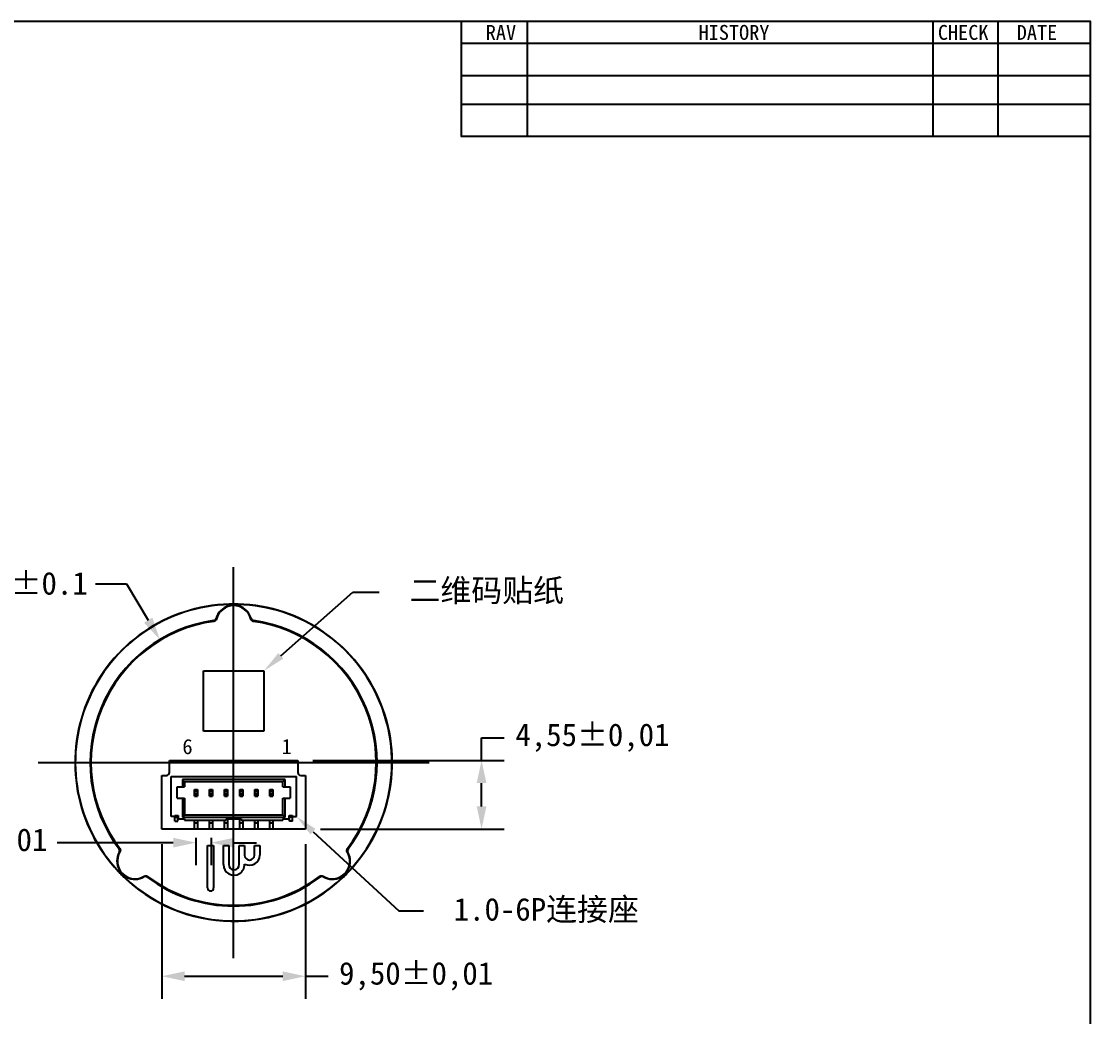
# Model space of a CAD drawing. Header units: millimetres. Extents: x 0 to 197, y 32 to 149.
# Drawn here: x 126.2 to 197, y 83.2 to 149.1 of the extents above; entities that cross this region are included whole.
import ezdxf
from ezdxf import colors
from ezdxf.entities.mleader import LeaderData, LeaderLine
from ezdxf.math import Vec2, Vec3

# ---------------------------------------------------------------- set-up
doc = ezdxf.new("R2010")
doc.units = ezdxf.units.MM
doc.header["$LTSCALE"] = 16.335
doc.header["$PDMODE"] = 3
doc.header["$PDSIZE"] = 8
doc.linetypes.add('CENTER2', pattern=[1.125, 0.75, -0.125, 0.125, -0.125])
doc.layers.get('0').update_dxf_attribs({"linetype": 'CONTINUOUS'})
doc.layers.get('Defpoints').update_dxf_attribs({"linetype": 'CONTINUOUS'})
for name, color, linetype in [('_115479', 7, 'CONTINUOUS'), ('_171', 7, 'CONTINUOUS'), ('_38933', 7, 'CONTINUOUS'), ('_7249', 7, 'CONTINUOUS'), ('图框', 7, 'CONTINUOUS')]:
    doc.layers.add(name, color=color, linetype=linetype)
doc.styles.get("Standard").update_dxf_attribs({"font": 'SimSun.ttf', "height": 1.5})
doc.dimstyles.get("Standard").update_dxf_attribs({"dimtxt": 3.5, "dimasz": 3.5, "dimexe": 1.5, "dimexo": 1, "dimtad": 1, "dimtxsty": 'Standard', "dimblk": '_FILLED', "dimblk1": '_FILLED', "dimblk2": '_FILLED', "dimcen": 0.09, "dimazin": 2, "dimtol": 1, "dimtp": 0.01, "dimtm": 0.01, "dimtfac": 1, "dimtofl": 0, "dimtmove": 0, "dimatfit": 3, "dimldrblk": '_FILLED', "dimfxl": 0, "dimtolj": 1, "dimarcsym": 0})

# ---------------------------------------------------------------- blocks, each defined once
blk = doc.blocks.new('*U1')
at = {"layer": '_115479', "color": 0, "linetype": 'CENTER2', "transparency": 16777216}
for p, q in [((0, 1.889), (0, 12.944)), ((-12.944, 0), (-1.889, 0)), ((1.889, 0), (12.944, 0)), ((0, -12.944), (0, -1.889))]:
    blk.add_line(p, q, dxfattribs=at)
at = {"layer": '_115479', "color": 0, "linetype": 'Continuous', "transparency": 16777216}
for p, q in [((0, -0.944), (0, 0.944)), ((-0.944, 0), (0.944, 0))]:
    blk.add_line(p, q, dxfattribs=at)
blk = doc.blocks.new('_FILLED')
at = {"color": 0, "linetype": 'ByBlock'}
blk.add_solid([(0, 0), (-1, 0.214), (-1, -0.214)], dxfattribs=at)
blk = doc.blocks.new('*D14')
at = {"layer": '_115479', "color": 3, "lineweight": -2, "transparency": 16777216}
for p, q in [((156.708, 100.152), (156.708, 101.652)), ((156.708, 101.652), (158.208, 101.652)), ((145.543, 100.152), (158.208, 100.152)), ((156.708, 97.102), (156.708, 98.652)), ((146.043, 95.602), (158.208, 95.602))]:
    blk.add_line(p, q, dxfattribs=at)
at = {"layer": 'Defpoints', "color": 0, "transparency": 16777216}
for p in [(144.543, 100.152), (156.708, 100.152), (145.043, 95.602)]:
    blk.add_point(p, dxfattribs=at)
at = {"layer": '_115479', "color": 3, "lineweight": -2, "transparency": 16777216, "xscale": 1.5, "yscale": 1.5, "zscale": 1.5}
for p, rotation in [((156.708, 100.152), 90), ((156.708, 95.602), 270)]:
    blk.add_blockref('_FILLED', p, dxfattribs=dict(at, rotation=rotation))
at = {"layer": '_115479', "color": 3, "transparency": 16777216, "insert": (164.05, 101.652), "char_height": 1.5, "attachment_point": 5}
blk.add_mtext('\\A1;4,55±0,01', dxfattribs=at)
blk = doc.blocks.new('*D15')
at = {"layer": '_115479', "color": 3, "lineweight": -2, "transparency": 16777216}
for p, q in [((135.543, 94.602), (135.543, 84.354)), ((145.043, 94.602), (145.043, 84.354)), ((137.043, 85.854), (143.543, 85.854)), ((145.043, 85.854), (146.543, 85.854))]:
    blk.add_line(p, q, dxfattribs=at)
at = {"layer": 'Defpoints', "color": 0, "transparency": 16777216}
for p in [(135.543, 95.602), (145.043, 95.602), (145.043, 85.854)]:
    blk.add_point(p, dxfattribs=at)
at = {"layer": '_115479', "color": 3, "lineweight": -2, "transparency": 16777216, "xscale": 1.5, "yscale": 1.5, "zscale": 1.5, "rotation": 180}
blk.add_blockref('_FILLED', (135.543, 85.854), dxfattribs=at)
at = {"layer": '_115479', "color": 3, "lineweight": -2, "transparency": 16777216, "xscale": 1.5, "yscale": 1.5, "zscale": 1.5}
blk.add_blockref('_FILLED', (145.043, 85.854), dxfattribs=at)
at = {"layer": '_115479', "color": 3, "transparency": 16777216, "insert": (152.376, 85.854), "char_height": 1.5, "attachment_point": 5}
blk.add_mtext('\\A1;9,50±0,01', dxfattribs=at)
blk = doc.blocks.new('*D16')
at = {"layer": '_115479', "color": 3, "lineweight": -2, "transparency": 16777216}
for p, q in [((137.797, 95.019), (137.797, 93.2)), ((138.797, 95.019), (138.797, 93.2)), ((136.297, 94.7), (128.614, 94.7)), ((140.297, 94.7), (141.797, 94.7))]:
    blk.add_line(p, q, dxfattribs=at)
at = {"layer": 'Defpoints', "color": 0, "transparency": 16777216}
for p in [(137.797, 96.019), (138.797, 96.019), (138.797, 94.7)]:
    blk.add_point(p, dxfattribs=at)
at = {"layer": '_115479', "color": 3, "lineweight": -2, "transparency": 16777216, "xscale": 1.5, "yscale": 1.5, "zscale": 1.5}
blk.add_blockref('_FILLED', (137.797, 94.7), dxfattribs=at)
at = {"layer": '_115479', "color": 3, "lineweight": -2, "transparency": 16777216, "xscale": 1.5, "yscale": 1.5, "zscale": 1.5, "rotation": 180}
blk.add_blockref('_FILLED', (138.797, 94.7), dxfattribs=at)
at = {"layer": '_115479', "color": 3, "transparency": 16777216, "insert": (122.857, 94.7), "char_height": 1.5, "attachment_point": 5}
blk.add_mtext('\\A1;1,00±0,01', dxfattribs=at)
blk = doc.blocks.new('*D20')
at = {"layer": '_115479', "color": 3, "lineweight": -2, "transparency": 16777216}
for p, q in [((131.155, 111.844), (133.191, 111.844)), ((133.191, 111.844), (134.636, 109.436)), ((140.293, 97.329), (140.293, 102.675)), ((137.62, 100.002), (142.966, 100.002))]:
    blk.add_line(p, q, dxfattribs=at)
at = {"layer": 'Defpoints', "color": 0, "transparency": 16777216}
for p in [(135.407, 108.149), (145.179, 91.855)]:
    blk.add_point(p, dxfattribs=at)
at = {"layer": '_115479', "color": 3, "lineweight": -2, "transparency": 16777216, "xscale": 1.5, "yscale": 1.5, "zscale": 1.5, "rotation": 300.9510441038237}
blk.add_blockref('_FILLED', (135.407, 108.149), dxfattribs=at)
at = {"layer": '_115479', "color": 3, "transparency": 16777216, "insert": (124.773, 111.844), "char_height": 1.5, "attachment_point": 5}
blk.add_mtext('\\A1;%%C19.00%%P0.1', dxfattribs=at)

msp = doc.modelspace()

# ---------------------------------------------------------------- linework, layer by layer
at = {"color": 7, "linetype": 'Continuous'}
msp.add_lwpolyline([(0, 31.7), (197.034, 31.7), (197.034, 149.093), (0, 149.093)], close=True, dxfattribs=at)
at = {"layer": '_171', "color": 7, "linetype": 'Continuous'}
for p, q in [((136.147, 96.444), (136.147, 99.084)), ((136.147, 99.084), (144.447, 99.084)), ((136.897, 98.884), (136.897, 98.39)), ((136.897, 98.884), (137.047, 98.734)), ((143.697, 98.884), (136.897, 98.884)), ((137.047, 98.734), (137.047, 98.39)), ((143.547, 98.734), (137.047, 98.734)), ((143.697, 98.884), (143.547, 98.734)), ((143.547, 98.39), (143.547, 98.734)), ((143.697, 98.39), (143.697, 98.884)), ((144.447, 96.444), (144.447, 99.084)), ((136.547, 97.64), (136.547, 98.39)), ((136.547, 98.39), (137.047, 98.39)), ((137.697, 97.784), (137.697, 98.224)), ((137.697, 98.224), (137.897, 98.224)), ((137.697, 98.124), (137.897, 98.124)), ((137.697, 97.984), (137.897, 97.984)), ((137.697, 97.884), (137.897, 97.884)), ((137.697, 97.784), (137.897, 97.784)), ((137.897, 98.224), (137.897, 97.784)), ((138.697, 97.784), (138.697, 98.224)), ((138.697, 98.224), (138.897, 98.224)), ((138.697, 98.124), (138.897, 98.124)), ((138.697, 97.984), (138.897, 97.984)), ((138.697, 97.884), (138.897, 97.884)), ((138.697, 97.784), (138.897, 97.784)), ((138.897, 98.224), (138.897, 97.784)), ((139.697, 98.224), (139.897, 98.224)), ((139.697, 97.784), (139.697, 98.224)), ((139.697, 98.124), (139.897, 98.124)), ((139.697, 97.984), (139.897, 97.984)), ((139.697, 97.884), (139.897, 97.884)), ((139.697, 97.784), (139.897, 97.784)), ((139.897, 98.224), (139.897, 97.784)), ((140.697, 98.224), (140.897, 98.224)), ((140.697, 97.784), (140.697, 98.224)), ((140.697, 98.124), (140.897, 98.124)), ((140.697, 97.984), (140.897, 97.984)), ((140.697, 97.884), (140.897, 97.884)), ((140.697, 97.784), (140.897, 97.784)), ((140.897, 98.224), (140.897, 97.784)), ((141.697, 98.224), (141.897, 98.224)), ((141.697, 97.784), (141.697, 98.224)), ((141.697, 98.124), (141.897, 98.124)), ((141.697, 97.984), (141.897, 97.984)), ((141.697, 97.884), (141.897, 97.884)), ((141.697, 97.784), (141.897, 97.784)), ((141.897, 98.224), (141.897, 97.784)), ((142.697, 98.224), (142.897, 98.224)), ((142.697, 97.784), (142.697, 98.224)), ((142.697, 98.124), (142.897, 98.124)), ((142.697, 97.984), (142.897, 97.984)), ((142.697, 97.884), (142.897, 97.884)), ((142.697, 97.784), (142.897, 97.784)), ((142.897, 98.224), (142.897, 97.784)), ((143.547, 98.39), (144.047, 98.39)), ((144.047, 98.39), (144.047, 97.64)), ((136.547, 97.64), (137.047, 97.64)), ((136.897, 97.64), (136.897, 96.384)), ((137.047, 97.64), (137.047, 96.534)), ((143.547, 97.64), (144.047, 97.64)), ((143.547, 96.534), (143.547, 97.64)), ((143.697, 96.384), (143.697, 97.64)), ((136.397, 96.444), (136.147, 96.444)), ((136.397, 96.444), (136.397, 96.494)), ((136.397, 96.494), (136.617, 96.494)), ((136.407, 96.134), (136.407, 96.494)), ((136.407, 96.444), (136.607, 96.444)), ((136.407, 96.384), (136.607, 96.384)), ((136.607, 96.134), (136.607, 96.494)), ((136.617, 96.494), (136.617, 96.284)), ((136.617, 96.284), (137.047, 96.284)), ((136.897, 96.384), (137.047, 96.534)), ((136.897, 96.384), (143.697, 96.384)), ((137.047, 96.534), (143.547, 96.534)), ((137.047, 96.284), (137.047, 96.184)), ((139.797, 96.284), (140.797, 96.284)), ((139.797, 96.284), (139.797, 96.184)), ((139.897, 96.284), (139.897, 95.602)), ((140.697, 95.602), (140.697, 96.284)), ((140.797, 96.284), (140.797, 96.184)), ((143.697, 96.384), (143.547, 96.534)), ((143.547, 96.284), (143.977, 96.284)), ((143.547, 96.284), (143.547, 96.184)), ((143.977, 96.494), (144.197, 96.494)), ((143.977, 96.284), (143.977, 96.494)), ((143.987, 96.134), (143.987, 96.494)), ((144.187, 96.444), (143.987, 96.444)), ((144.187, 96.384), (143.987, 96.384)), ((144.187, 96.134), (144.187, 96.494)), ((144.197, 96.494), (144.197, 96.444)), ((144.197, 96.444), (144.447, 96.444)), ((136.407, 96.134), (136.607, 96.134)), ((137.047, 96.184), (139.797, 96.184)), ((137.697, 95.602), (137.697, 96.184)), ((137.697, 96.019), (137.897, 96.019)), ((137.897, 96.184), (137.897, 95.602)), ((138.697, 95.602), (138.697, 96.184)), ((138.697, 96.019), (138.897, 96.019)), ((138.897, 96.184), (138.897, 95.602)), ((139.697, 95.602), (139.697, 96.184)), ((139.697, 96.019), (139.897, 96.019)), ((140.697, 96.019), (140.897, 96.019)), ((140.797, 96.184), (143.547, 96.184)), ((140.897, 96.184), (140.897, 95.602)), ((141.697, 95.602), (141.697, 96.184)), ((141.697, 96.019), (141.897, 96.019)), ((141.897, 96.184), (141.897, 95.602)), ((142.697, 95.602), (142.697, 96.184)), ((142.697, 96.019), (142.897, 96.019)), ((142.897, 96.184), (142.897, 95.602)), ((144.187, 96.134), (143.987, 96.134))]:
    msp.add_line(p, q, dxfattribs=at)
at = {"layer": '_38933', "color": 7, "linetype": 'Continuous'}
for p, q in [((138.295, 102.077), (138.295, 106.077)), ((138.295, 106.077), (142.295, 106.077)), ((142.295, 106.077), (142.295, 102.077)), ((142.295, 102.077), (138.295, 102.077))]:
    msp.add_line(p, q, dxfattribs=at)
at = {"layer": '_7249', "color": 7, "linetype": 'Continuous'}
for p, q in [((140.004, 110.392), (140.001, 110.495)), ((140.585, 110.495), (140.582, 110.392)), ((136.043, 99.352), (136.043, 100.152)), ((136.043, 100.152), (144.543, 100.152)), ((144.543, 100.152), (144.543, 99.352)), ((135.543, 95.602), (135.543, 99.152)), ((135.543, 99.152), (135.843, 99.152)), ((144.743, 99.152), (145.043, 99.152)), ((145.043, 99.152), (145.043, 95.602)), ((145.043, 95.602), (135.543, 95.602)), ((138.568, 94.502), (138.968, 94.502)), ((138.568, 91.702), (138.568, 94.502)), ((138.968, 94.502), (138.968, 91.702)), ((139.618, 94.502), (139.968, 94.502)), ((139.618, 93.252), (139.618, 94.502)), ((139.968, 94.502), (139.968, 93.252)), ((140.668, 94.502), (141.018, 94.502)), ((140.668, 93.252), (140.668, 94.502)), ((141.018, 94.502), (141.018, 93.877)), ((141.668, 94.502), (142.018, 94.502)), ((141.668, 93.877), (141.668, 94.502)), ((142.018, 94.502), (142.018, 93.877)), ((132.667, 92.789), (132.742, 92.859)), ((147.845, 92.859), (147.919, 92.789)), ((133.151, 92.45), (133.08, 92.376)), ((147.506, 92.376), (147.436, 92.45))]:
    msp.add_line(p, q, dxfattribs=at)
for centre, radius, start, end in [((140.293, 100.002), 10.5, 91.59504, 223.38482), ((140.293, 100.002), 10.482, 91.57794, 223.42206), ((140.293, 100.002), 10.482, 316.57792, 88.42206), ((140.293, 100.002), 10.5, 314.65575, 88.40496), ((140.293, 109.233), 1.197, 107.01947, 164.4415), ((140.293, 109.233), 1.169, 13.53311, 166.46689), ((140.295, 109.227), 1.204, 103.99752, 107.01552), ((140.291, 109.227), 1.204, 72.98448, 76.00253), ((140.293, 109.233), 1.197, 15.5585, 72.98053), ((140.293, 100.002), 9.5, 97.97598, 217.02402), ((140.293, 100.002), 9.444, 97.93401, 217.06599), ((140.293, 100.002), 9.444, 322.93401, 82.06599), ((140.293, 100.002), 9.5, 322.97598, 82.02402), ((135.843, 99.352), 0.2, 270, 360), ((144.743, 99.352), 0.2, 180, 270), ((133.766, 93.474), 1.197, 150.5585, 207.98053), ((133.766, 93.474), 1.169, 148.53311, 301.46689), ((141.343, 93.877), 0.675, 241.13849, 360), ((141.343, 93.877), 0.325, 180, 360), ((146.821, 93.474), 1.169, 238.53311, 31.46689), ((146.821, 93.474), 1.197, 332.01947, 29.4415), ((133.771, 93.478), 1.204, 207.98448, 211.00253), ((140.318, 93.252), 0.7, 180, 2.77112), ((140.318, 93.252), 0.35, 180, 360), ((146.805, 93.484), 1.215, 328.99312, 330.00184), ((146.82, 93.475), 1.198, 330.01554, 332.02517), ((140.293, 100.002), 10.5, 224.65575, 313.38482), ((140.293, 100.002), 10.482, 226.57794, 313.40551), ((133.775, 93.49), 1.215, 238.99312, 240.00184), ((133.766, 93.475), 1.198, 240.01555, 242.02517), ((133.766, 93.474), 1.197, 242.01947, 299.4415), ((140.293, 100.002), 9.5, 232.97598, 307.02402), ((140.293, 100.002), 9.444, 232.93401, 307.06599), ((146.821, 93.474), 1.197, 240.5585, 297.98053), ((146.818, 93.48), 1.204, 297.98448, 301.00253), ((138.768, 91.702), 0.2, 180, 360)]:
    msp.add_arc(centre, radius, start, end, dxfattribs=at)
for points, knots in [([(140.585, 110.495), (140.488, 110.497), (140.293, 110.499), (140.098, 110.497), (140.001, 110.495)], [0, 0, 0, 0, 0.49989, 1, 1, 1, 1]), ([(140.004, 110.395), (140.098, 110.418), (140.293, 110.442), (140.488, 110.418), (140.583, 110.395)], [0, 0, 0, 0, 0.5, 1, 1, 1, 1]), ([(138.975, 109.41), (139.013, 109.415), (139.086, 109.45), (139.13, 109.518), (139.14, 109.554)], [0, 0, 0, 0, 0.499979, 1, 1, 1, 1]), ([(139.156, 109.507), (139.147, 109.469), (139.104, 109.397), (139.028, 109.361), (138.99, 109.356)], [0, 0, 0, 0, 0.499978, 1, 1, 1, 1]), ([(141.597, 109.356), (141.558, 109.361), (141.483, 109.397), (141.439, 109.469), (141.43, 109.507)], [0, 0, 0, 0, 0.499975, 1, 1, 1, 1]), ([(141.447, 109.554), (141.457, 109.518), (141.5, 109.45), (141.574, 109.415), (141.611, 109.41)], [0, 0, 0, 0, 0.499981, 1, 1, 1, 1]), ([(132.723, 94.063), (132.742, 94.096), (132.759, 94.175), (132.731, 94.251), (132.709, 94.281)], [0, 0, 0, 0, 0.499981, 1, 1, 1, 1]), ([(132.757, 94.31), (132.781, 94.278), (132.809, 94.199), (132.789, 94.118), (132.768, 94.085)], [0, 0, 0, 0, 0.499975, 1, 1, 1, 1]), ([(147.818, 94.085), (147.798, 94.118), (147.778, 94.199), (147.805, 94.278), (147.829, 94.31)], [0, 0, 0, 0, 0.499978, 1, 1, 1, 1]), ([(147.878, 94.281), (147.855, 94.251), (147.827, 94.175), (147.845, 94.096), (147.863, 94.063)], [0, 0, 0, 0, 0.499979, 1, 1, 1, 1]), ([(132.667, 92.789), (132.734, 92.718), (132.87, 92.579), (133.009, 92.443), (133.08, 92.376)], [0, 0, 0, 0, 0.49989, 1, 1, 1, 1]), ([(133.149, 92.448), (133.065, 92.498), (132.911, 92.619), (132.79, 92.774), (132.74, 92.857)], [0, 0, 0, 0, 0.5, 1, 1, 1, 1]), ([(147.847, 92.857), (147.797, 92.774), (147.676, 92.619), (147.521, 92.498), (147.438, 92.448)], [0, 0, 0, 0, 0.5, 1, 1, 1, 1]), ([(147.506, 92.376), (147.577, 92.443), (147.716, 92.579), (147.852, 92.718), (147.919, 92.789)], [0, 0, 0, 0, 0.49989, 1, 1, 1, 1]), ([(134.573, 92.417), (134.542, 92.44), (134.466, 92.468), (134.387, 92.45), (134.354, 92.432)], [0, 0, 0, 0, 0.499979, 1, 1, 1, 1]), ([(134.376, 92.477), (134.409, 92.497), (134.491, 92.517), (134.57, 92.49), (134.601, 92.466)], [0, 0, 0, 0, 0.499978, 1, 1, 1, 1]), ([(145.986, 92.466), (146.017, 92.49), (146.096, 92.517), (146.177, 92.497), (146.21, 92.477)], [0, 0, 0, 0, 0.499975, 1, 1, 1, 1]), ([(146.232, 92.432), (146.199, 92.45), (146.12, 92.468), (146.044, 92.44), (146.014, 92.417)], [0, 0, 0, 0, 0.499981, 1, 1, 1, 1])]:
    msp.add_open_spline(points, degree=3, knots=knots, dxfattribs=at)
at = {"layer": '图框', "flags": 128}
msp.add_lwpolyline([(155.362, 149.093), (155.362, 141.493), (197.034, 141.493), (197.034, 149.093)], close=True, dxfattribs=at)
at = {"layer": '图框'}
for points in [[(159.742, 141.493), (159.742, 149.093)], [(186.604, 141.493), (186.604, 149.093)], [(190.914, 141.493), (190.914, 149.093)], [(155.362, 147.656), (197.034, 147.656)], [(155.362, 145.511), (197.034, 145.511)], [(155.362, 143.608), (197.034, 143.608)]]:
    msp.add_lwpolyline(points, dxfattribs=at)

# ---------------------------------------------------------------- block references
at = {"layer": '_115479', "color": 7, "linetype": 'CENTER2'}
msp.add_blockref('*U1', (140.293, 100.002), dxfattribs=at)

# ---------------------------------------------------------------- texts
at = {"layer": '_115479', "color": 6, "char_height": 1, "attachment_point": 1}
for s, insert in [('6', (136.899, 101.565)), ('1', (143.465, 101.565))]:
    msp.add_mtext_dynamic_manual_height_columns(s, width=3.24827, gutter_width=7.5, heights=[0], dxfattribs=dict(at, insert=insert))
at = {"layer": '图框', "char_height": 0.9851, "width": 4.22584, "attachment_point": 1}
for s, insert in [('RAV', (156.985, 148.855)), ('HISTORY', (171.077, 148.855)), ('CHECK', (186.919, 148.855)), ('DATE', (192.143, 148.855))]:
    msp.add_mtext(s, dxfattribs=dict(at, insert=insert))

# ---------------------------------------------------------------- dimensions: what is measured, and where the dimension line sits
at = {"layer": '_115479', "color": 6}
dim = msp.add_diameter_dim_2p(p1=(145.179, 91.855), p2=(135.407, 108.149), text='%%C19.00%%P0.1', dimstyle='Standard', override={"dimtxt": 1.5, "dimasz": 1.5, "dimtad": 0, "dimtih": 1, "dimtoh": 1, "dimzin": 0, "dimcen": 2.673, "dimclrd": 3, "dimclre": 3, "dimclrt": 3, "dimadec": 0, "dimazin": 0, "dimtzin": 0}, dxfattribs=at)
dim.commit()
dim.dimension.update_dxf_attribs({"geometry": '*D20', "text_midpoint": (124.773, 111.844), "dimtype": 163})
at = {"layer": '_115479', "color": 7}
dim = msp.add_linear_dim(base=(156.708, 100.152), p1=(145.043, 95.602), p2=(144.543, 100.152), angle=90, dimstyle='Standard', override={"dimtxt": 1.5, "dimasz": 1.5, "dimtad": 0, "dimtih": 1, "dimtoh": 1, "dimzin": 0, "dimcen": 2.673, "dimclrd": 3, "dimclre": 3, "dimclrt": 3, "dimadec": 0, "dimazin": 0, "dimtzin": 0}, dxfattribs=at)
dim.commit()
dim.dimension.update_dxf_attribs({"geometry": '*D14', "text_midpoint": (164.05, 101.652)})
dim = msp.add_linear_dim(base=(138.797, 94.7), p1=(137.797, 96.019), p2=(138.797, 96.019), dimstyle='Standard', override={"dimtxt": 1.5, "dimasz": 1.5, "dimtad": 0, "dimtih": 1, "dimtoh": 1, "dimzin": 0, "dimcen": 2.673, "dimclrd": 3, "dimclre": 3, "dimclrt": 3, "dimadec": 0, "dimazin": 0, "dimtzin": 0}, dxfattribs=at)
dim.commit()
dim.dimension.update_dxf_attribs({"geometry": '*D16', "text_midpoint": (122.857, 94.7), "dimtype": 160})
dim = msp.add_linear_dim(base=(145.043, 85.854), p1=(135.543, 95.602), p2=(145.043, 95.602), dimstyle='Standard', override={"dimtxt": 1.5, "dimasz": 1.5, "dimtad": 0, "dimtih": 1, "dimtoh": 1, "dimzin": 0, "dimcen": 2.673, "dimclrd": 3, "dimclre": 3, "dimclrt": 3, "dimadec": 0, "dimazin": 0, "dimtzin": 0}, dxfattribs=at)
dim.commit()
dim.dimension.update_dxf_attribs({"geometry": '*D15', "text_midpoint": (152.376, 85.854)})

# ---------------------------------------------------------------- leaders
ml = msp.add_multileader_mtext('Standard', dxfattribs=at)
ml.set_content('二维码贴纸', color=3)
ml.set_leader_properties(color=3)
ml.build(insert=Vec2(0, 0))
ml.multileader.update_dxf_attribs({"text_right_attachment_type": 6, "dogleg_length": 0.36, "arrow_head_size": 1.5})
ctx = ml.context
ctx.base_point, ctx.char_height, ctx.arrow_head_size, ctx.plane_origin = Vec3(149.936, 111.298), 1.5, 1.5, Vec3(142.295, 106.077)
ctx.right_attachment = 6
notes = []
notes.append((ctx, [(0, (1, 1, 0), (148.184, 111.298), (1, 0), 1.752, [(0, [(142.295, 106.077)], 0, [])])]))
ctx.mtext.insert, ctx.mtext.flow_direction = Vec3(151.936, 112.157), 5
ml = msp.add_multileader_mtext('Standard', dxfattribs=at)
ml.set_content('1.0-6P连接座', color=3)
ml.set_leader_properties(color=3)
ml.build(insert=Vec2(0, 0))
ml.multileader.update_dxf_attribs({"text_right_attachment_type": 6, "dogleg_length": 0.36, "arrow_head_size": 1.5})
ctx = ml.context
ctx.base_point, ctx.char_height, ctx.arrow_head_size, ctx.plane_origin = Vec3(152.863, 90.188), 1.5, 1.5, Vec3(144.447, 96.444)
ctx.right_attachment = 6
notes.append((ctx, [(0, (1, 1, 0), (151.229, 90.188), (1, 0), 1.634, [(0, [(144.447, 96.444)], 0, [])])]))
ctx.mtext.insert, ctx.mtext.flow_direction = Vec3(154.863, 91.038), 5
for ctx, leaders in notes:
    for number, flags, end, landing, length, lines in leaders:
        leader = LeaderData()
        leader.index, (leader.has_last_leader_line, leader.has_dogleg_vector, leader.attachment_direction) = number, flags
        leader.last_leader_point, leader.dogleg_vector, leader.dogleg_length = Vec3(end), Vec3(landing), length
        for number, points, colour, breaks in lines:
            line = LeaderLine()
            line.index, line.vertices, line.color, line.breaks = number, Vec3.list(points), colors.encode_raw_color(colour), breaks
            leader.lines.append(line)
        ctx.leaders.append(leader)

doc.saveas('drawing.dxf')
